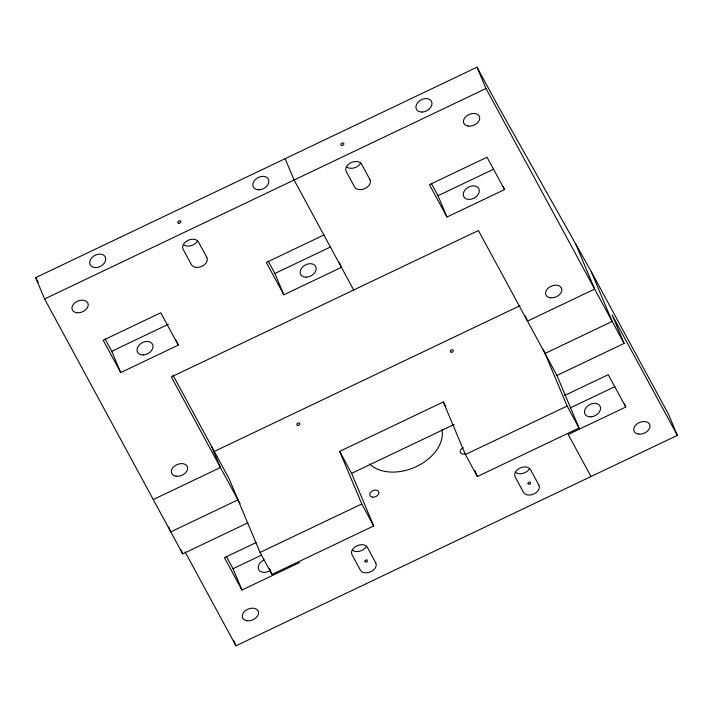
<?xml version="1.0" encoding="UTF-8"?>
<svg xmlns="http://www.w3.org/2000/svg" width="713" height="713" viewBox="0 0 713 713"><rect width="100%" height="100%" fill="white"/><g stroke="black" fill="none" stroke-linecap="round" stroke-linejoin="round"><path stroke-width="1.07" d="M247.874 522.816L182.706 553.885L44.607 298.961L35.65 277.642L477.042 67.191L498.075 106.014L591.282 271.698L668.393 414.039L677.35 435.358L235.958 645.809L185.077 551.88M44.607 298.961L486.008 88.51L624.107 343.434L556.933 375.457L478.423 230.522L171.361 376.927L240.031 503.69M323.889 235.005L266.314 262.455L283.836 294.808L341.411 267.357L339.281 262.277M105.052 338.898L111.754 351.268L168.339 324.29M268.177 261.118L274.879 273.489L330.467 246.983M431.303 183.348L438.005 195.71L493.592 169.213M178.286 345.137L160.764 312.784L103.189 340.235L120.711 372.587L178.286 345.137L176.156 340.056M504.537 189.578L487.015 157.225L429.44 184.676L446.962 217.028L504.537 189.578L503.253 186.539M213.321 451.908L519.955 305.699M153.268 499.537L220.433 467.514L211.476 446.195M237.964 499.858L170.79 531.889L168.74 527.014M172.956 375.091L228.998 478.548L260.067 552.441L271.983 574.437L373.692 525.944L361.776 503.948L339.673 451.365L443.308 401.954L445.892 406.74M545.017 353.461L612.182 321.429L591.282 271.698M339.673 451.365L351.589 473.361L454.226 424.431M256.199 542.531L224.435 557.673L241.957 590.025L299.531 562.575M564.58 395.501L608.251 374.673L625.782 407.025L568.208 434.475L590.988 476.534M260.067 552.441L361.776 503.948M465.411 454.537L567.12 406.036L579.036 428.032L477.327 476.534L465.411 454.537L443.308 401.954M226.297 556.345L232.999 568.716L261.787 554.99M570.168 407.952L614.838 386.651M677.35 435.358L612.155 315.012L624.107 343.434M353.684 290.004L294.095 180.006L285.138 158.696M35.65 277.642L38.279 282.5M575.747 244.078L594.66 289.077L527.495 321.108L525.356 316.028M624.499 403.977L625.782 407.025M477.042 67.191L486.008 88.51M556.933 375.457L579.036 428.032M543.315 349.397L567.12 406.036M438.005 195.71L446.962 217.028M474.778 470.464L477.327 476.534M274.879 273.489L283.836 294.808M351.589 473.361L373.692 525.944M269.469 568.466L271.983 574.437M232.999 568.716L241.957 590.025M233.819 640.737L235.958 645.809M111.754 351.268L120.711 372.587M181.004 549.83L182.706 553.885M360.742 163.072A8.511 5.873 -22.8 0 1 346.643 166.878M197.617 240.851A8.511 5.873 -22.8 0 1 190.932 245.727A8.511 5.873 -22.8 0 1 183.517 244.648M366.535 546.283A8.511 5.873 -22.8 0 1 359.842 551.158A8.511 5.873 -22.8 0 1 352.436 550.088M465.188 453.869A4.786 3.307 -22.8 0 1 460.295 452.185A4.786 3.307 -22.8 0 1 463.2 447.612M529.652 468.512A8.511 5.873 -22.8 0 1 515.552 472.309M441.935 429.378A40.98 28.262 -22.8 0 1 416.517 466.498A40.98 28.262 -22.8 0 1 369.584 463.878M270.566 570.186A8.511 6.15 -28.4 0 1 258.971 570.017A8.511 6.15 -28.4 0 1 263.881 559.963M364.86 561.193C367.926 565.061 368.434 556.488 364.86 561.193M527.985 483.414C531.042 487.282 531.559 478.708 527.985 483.414M538.885 485.09L530.472 469.564A8.511 5.873 -22.8 0 0 519.991 468.049A8.511 5.873 -22.8 0 0 515.116 476.881L523.529 492.416A8.511 5.873 -22.8 0 0 534.01 493.931A8.511 5.873 -22.8 0 0 538.885 485.09M369.967 179.658L361.553 164.124A8.511 5.873 -22.8 0 0 351.072 162.609A8.511 5.873 -22.8 0 0 346.206 171.45L354.611 186.975A8.511 5.873 -22.8 0 0 365.092 188.49A8.511 5.873 -22.8 0 0 369.967 179.658M375.76 562.869L367.347 547.343A8.511 5.873 -22.8 0 0 356.865 545.828A8.511 5.873 -22.8 0 0 351.99 554.661L360.404 570.186A8.511 5.873 -22.8 0 0 370.885 571.701A8.511 5.873 -22.8 0 0 375.76 562.869M206.841 257.429L198.428 241.903A8.511 5.873 -22.8 0 0 187.956 240.388A8.511 5.873 -22.8 0 0 183.081 249.22L191.494 264.755A8.511 5.873 -22.8 0 0 201.975 266.27A8.511 5.873 -22.8 0 0 206.841 257.429M422.185 112.057A8.511 6.15 -28.4 0 0 431.623 101.638A8.511 6.15 -28.4 0 0 418.041 102.209A8.511 6.15 -28.4 0 0 422.185 112.057M468.129 126.058A8.511 5.873 -22.8 0 0 479.715 117.618A8.511 5.873 -22.8 0 0 466.872 115.764A8.511 5.873 -22.8 0 0 468.129 126.058M469.502 199.399A8.511 6.15 -28.4 0 0 478.949 188.99A8.511 6.15 -28.4 0 0 465.357 189.551A8.511 6.15 -28.4 0 0 469.502 199.399M550.267 297.758A8.511 5.873 -22.8 0 0 561.853 289.309A8.511 5.873 -22.8 0 0 549.019 287.455A8.511 5.873 -22.8 0 0 550.267 297.758M342.053 145.452A1.595 1.15 -28.4 0 0 343.826 143.5A1.595 1.15 -28.4 0 0 341.277 143.607A1.595 1.15 -28.4 0 0 342.053 145.452M178.936 223.231A1.595 1.15 -28.4 0 0 180.701 221.28A1.595 1.15 -28.4 0 0 178.161 221.387A1.595 1.15 -28.4 0 0 178.936 223.231M176.049 476.186A8.511 5.873 -22.8 0 0 187.635 467.737A8.511 5.873 -22.8 0 0 174.792 465.883A8.511 5.873 -22.8 0 0 176.049 476.186M76.63 312.722A8.511 5.873 -22.8 0 0 88.216 304.282A8.511 5.873 -22.8 0 0 75.382 302.428A8.511 5.873 -22.8 0 0 76.63 312.722M95.934 267.607A8.511 6.15 -28.4 0 0 105.381 257.197A8.511 6.15 -28.4 0 0 91.799 257.758A8.511 6.15 -28.4 0 0 95.934 267.607M143.251 354.949A8.511 6.15 -28.4 0 0 152.698 344.539A8.511 6.15 -28.4 0 0 139.115 345.11A8.511 6.15 -28.4 0 0 143.251 354.949M306.376 277.179A8.511 6.15 -28.4 0 0 315.823 266.76A8.511 6.15 -28.4 0 0 302.241 267.33A8.511 6.15 -28.4 0 0 306.376 277.179M259.06 189.827A8.511 6.15 -28.4 0 0 268.507 179.418A8.511 6.15 -28.4 0 0 254.915 179.988A8.511 6.15 -28.4 0 0 259.06 189.827M297.963 425.447A1.595 1.15 -28.4 0 0 299.736 423.495A1.595 1.15 -28.4 0 0 297.187 423.602A1.595 1.15 -28.4 0 0 297.963 425.447M372.373 497.166A4.786 3.307 -22.8 0 0 378.897 492.425A4.786 3.307 -22.8 0 0 371.678 491.373A4.786 3.307 -22.8 0 0 372.373 497.166M638.438 434.083A8.511 5.873 -22.8 0 0 650.024 425.643A8.511 5.873 -22.8 0 0 637.19 423.789A8.511 5.873 -22.8 0 0 638.438 434.083M590.747 416.847A8.511 6.15 -28.4 0 0 600.194 406.428A8.511 6.15 -28.4 0 0 586.603 406.998A8.511 6.15 -28.4 0 0 590.747 416.847M451.498 352.249A1.595 1.15 -28.4 0 0 453.263 350.297A1.595 1.15 -28.4 0 0 450.714 350.404A1.595 1.15 -28.4 0 0 451.498 352.249M246.948 620.756A8.511 5.873 -22.8 0 0 258.534 612.307A8.511 5.873 -22.8 0 0 245.691 610.453A8.511 5.873 -22.8 0 0 246.948 620.756"/></g></svg>
